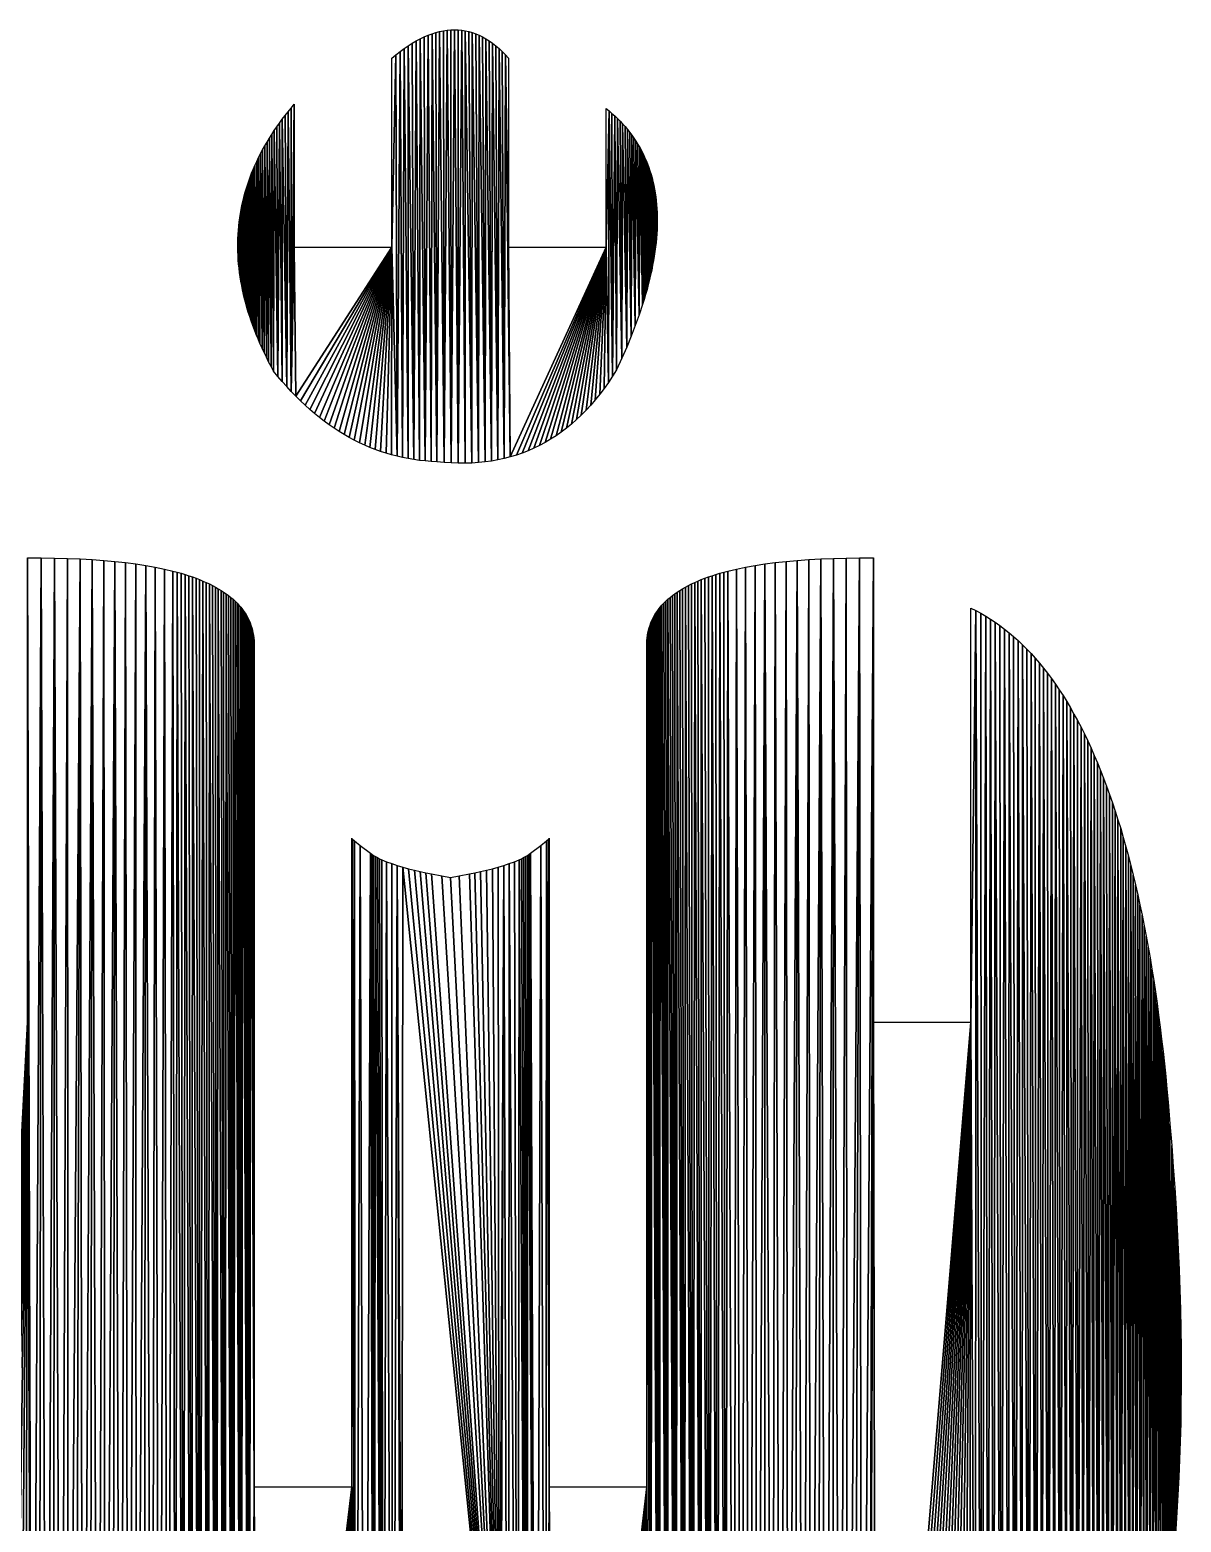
# Model space of a CAD drawing. Extents: x 10 to 917, y 10 to 841.
# Drawn here: x 656 to 730.9, y 172 to 269 of the extents above; entities that cross this region are included whole.
import ezdxf

# ---------------------------------------------------------------- set-up
doc = ezdxf.new("R2010")
doc.units = 0
doc.header["$MEASUREMENT"] = 0
doc.layers.get('0').update_dxf_attribs({"linetype": 'CONTINUOUS'})

msp = doc.modelspace()

# ---------------------------------------------------------------- linework, layer by layer
for p, q in [((681.949, 268.673), (682.201, 268.767)), ((682.201, 268.767), (682.45, 268.846)), ((682.45, 268.846), (682.697, 268.911)), ((682.697, 268.911), (682.942, 268.962)), ((682.942, 268.962), (683.185, 268.998)), ((683.185, 268.998), (683.426, 269.02)), ((683.426, 269.02), (683.664, 269.027)), ((683.664, 269.027), (683.9, 269.02)), ((683.9, 269.02), (684.134, 268.998)), ((684.134, 268.998), (684.366, 268.962)), ((684.366, 268.962), (684.596, 268.911)), ((684.596, 268.911), (684.823, 268.846)), ((684.823, 268.846), (685.048, 268.767)), ((685.048, 268.767), (685.271, 268.673)), ((680.126, 267.612), (680.393, 267.807)), ((680.393, 267.807), (680.658, 267.987)), ((680.658, 267.987), (680.921, 268.153)), ((680.921, 268.153), (681.181, 268.305)), ((681.181, 268.305), (681.439, 268.442)), ((681.439, 268.442), (681.695, 268.565)), ((681.695, 268.565), (681.949, 268.673)), ((685.271, 268.673), (685.492, 268.565)), ((685.492, 268.565), (685.71, 268.442)), ((685.71, 268.442), (685.927, 268.305)), ((685.927, 268.305), (686.141, 268.153)), ((686.141, 268.153), (686.353, 267.987)), ((686.353, 267.987), (686.562, 267.807)), ((686.562, 267.807), (686.77, 267.612)), ((679.585, 267.179), (679.857, 267.403)), ((679.585, 254.899), (679.585, 267.179)), ((679.857, 267.403), (680.126, 267.612)), ((686.77, 267.612), (686.975, 267.403)), ((686.975, 267.403), (687.178, 267.179)), ((687.178, 267.179), (687.178, 254.899)), ((672.843, 263.704), (673.041, 263.946)), ((673.041, 263.946), (673.244, 264.187)), ((673.244, 264.187), (673.244, 254.899)), ((693.519, 263.923), (693.713, 263.763)), ((693.519, 254.899), (693.519, 263.923)), ((672.112, 262.726), (672.286, 262.972)), ((672.286, 262.972), (672.466, 263.217)), ((672.466, 263.217), (672.652, 263.461)), ((672.652, 263.461), (672.843, 263.704)), ((693.713, 263.763), (693.901, 263.6)), ((693.901, 263.6), (694.084, 263.433)), ((694.084, 263.433), (694.26, 263.264)), ((694.26, 263.264), (694.431, 263.09)), ((694.431, 263.09), (694.595, 262.914)), ((694.595, 262.914), (694.754, 262.734)), ((671.473, 261.734), (671.624, 261.983)), ((671.624, 261.983), (671.781, 262.232)), ((671.781, 262.232), (671.943, 262.48)), ((671.943, 262.48), (672.112, 262.726)), ((694.754, 262.734), (694.908, 262.551)), ((694.908, 262.551), (695.055, 262.364)), ((695.055, 262.364), (695.197, 262.174)), ((695.197, 262.174), (695.332, 261.981)), ((695.332, 261.981), (695.462, 261.784)), ((670.926, 260.726), (671.054, 260.979)), ((671.054, 260.979), (671.188, 261.232)), ((671.188, 261.232), (671.327, 261.483)), ((671.327, 261.483), (671.473, 261.734)), ((695.462, 261.784), (695.586, 261.584)), ((695.586, 261.584), (695.705, 261.381)), ((695.705, 261.381), (695.817, 261.174)), ((695.817, 261.174), (695.924, 260.964)), ((695.924, 260.964), (696.025, 260.751)), ((670.472, 259.703), (670.576, 259.96)), ((670.576, 259.96), (670.687, 260.216)), ((670.687, 260.216), (670.804, 260.471)), ((670.804, 260.471), (670.926, 260.726)), ((696.025, 260.751), (696.12, 260.534)), ((696.12, 260.534), (696.209, 260.314)), ((696.209, 260.314), (696.292, 260.09)), ((696.292, 260.09), (696.37, 259.863)), ((670.192, 258.926), (670.279, 259.186)), ((670.279, 259.186), (670.372, 259.445)), ((670.372, 259.445), (670.472, 259.703)), ((696.37, 259.863), (696.442, 259.633)), ((696.442, 259.633), (696.508, 259.4)), ((696.508, 259.4), (696.568, 259.163)), ((696.568, 259.163), (696.622, 258.923)), ((669.899, 257.876), (669.964, 258.14)), ((669.964, 258.14), (670.034, 258.403)), ((670.034, 258.403), (670.11, 258.665)), ((670.11, 258.665), (670.192, 258.926)), ((696.622, 258.923), (696.671, 258.679)), ((696.671, 258.679), (696.714, 258.432)), ((696.714, 258.432), (696.75, 258.182)), ((696.75, 258.182), (696.782, 257.928)), ((669.699, 256.812), (669.74, 257.079)), ((669.74, 257.079), (669.788, 257.346)), ((669.788, 257.346), (669.84, 257.611)), ((669.84, 257.611), (669.899, 257.876)), ((696.782, 257.928), (696.807, 257.671)), ((696.807, 257.671), (696.826, 257.411)), ((696.826, 257.411), (696.84, 257.147)), ((696.84, 257.147), (696.848, 256.88)), ((669.61, 256.003), (669.634, 256.274)), ((669.634, 256.274), (669.664, 256.543)), ((669.664, 256.543), (669.699, 256.812)), ((696.846, 256.336), (696.836, 256.059)), ((696.85, 256.61), (696.846, 256.336)), ((696.848, 256.88), (696.85, 256.61)), ((669.572, 254.912), (669.573, 255.186)), ((669.573, 255.186), (669.579, 255.46)), ((669.579, 255.46), (669.592, 255.732)), ((669.592, 255.732), (669.61, 256.003)), ((696.772, 255.207), (696.74, 254.917)), ((696.799, 255.495), (696.772, 255.207)), ((696.821, 255.778), (696.799, 255.495)), ((696.836, 256.059), (696.821, 255.778)), ((669.577, 254.637), (669.572, 254.912)), ((669.587, 254.361), (669.577, 254.637)), ((669.604, 254.084), (669.587, 254.361)), ((673.244, 254.899), (679.585, 254.899)), ((687.178, 254.899), (693.519, 254.899)), ((696.656, 254.326), (696.606, 254.025)), ((696.701, 254.623), (696.656, 254.326)), ((696.74, 254.917), (696.701, 254.623)), ((669.626, 253.806), (669.604, 254.084)), ((669.654, 253.527), (669.626, 253.806)), ((669.688, 253.247), (669.654, 253.527)), ((669.727, 252.966), (669.688, 253.247)), ((696.488, 253.414), (696.42, 253.104)), ((696.55, 253.721), (696.488, 253.414)), ((696.606, 254.025), (696.55, 253.721)), ((669.773, 252.685), (669.727, 252.966)), ((669.824, 252.402), (669.773, 252.685)), ((669.881, 252.118), (669.824, 252.402)), ((696.267, 252.472), (696.182, 252.152)), ((696.346, 252.79), (696.267, 252.472)), ((696.42, 253.104), (696.346, 252.79)), ((669.943, 251.834), (669.881, 252.118)), ((670.012, 251.548), (669.943, 251.834)), ((670.086, 251.262), (670.012, 251.548)), ((670.166, 250.974), (670.086, 251.262)), ((695.994, 251.5), (695.891, 251.169)), ((696.091, 251.828), (695.994, 251.5)), ((696.182, 252.152), (696.091, 251.828)), ((670.252, 250.686), (670.166, 250.974)), ((670.344, 250.397), (670.252, 250.686)), ((670.441, 250.107), (670.344, 250.397)), ((695.668, 250.498), (695.422, 249.813)), ((695.891, 251.169), (695.668, 250.498)), ((670.544, 249.815), (670.441, 250.107)), ((670.653, 249.523), (670.544, 249.815)), ((670.768, 249.23), (670.653, 249.523)), ((695.422, 249.813), (695.153, 249.115)), ((670.888, 248.936), (670.768, 249.23)), ((671.015, 248.641), (670.888, 248.936)), ((671.147, 248.345), (671.015, 248.641)), ((671.285, 248.048), (671.147, 248.345)), ((694.86, 248.403), (694.544, 247.678)), ((695.153, 249.115), (694.86, 248.403)), ((671.428, 247.751), (671.285, 248.048)), ((671.578, 247.452), (671.428, 247.751)), ((671.733, 247.152), (671.578, 247.452)), ((694.544, 247.678), (694.205, 246.939)), ((671.894, 246.852), (671.733, 247.152)), ((672.178, 246.502), (671.894, 246.852)), ((672.465, 246.163), (672.178, 246.502)), ((693.941, 246.518), (693.67, 246.112)), ((694.205, 246.939), (693.941, 246.518)), ((672.756, 245.835), (672.465, 246.163)), ((673.049, 245.518), (672.756, 245.835)), ((673.346, 245.211), (673.049, 245.518)), ((693.393, 245.721), (693.11, 245.345)), ((693.67, 246.112), (693.393, 245.721)), ((673.646, 244.915), (673.346, 245.211)), ((673.948, 244.629), (673.646, 244.915)), ((674.254, 244.355), (673.948, 244.629)), ((692.523, 244.638), (692.22, 244.307)), ((692.82, 244.984), (692.523, 244.638)), ((693.11, 245.345), (692.82, 244.984)), ((674.563, 244.09), (674.254, 244.355)), ((674.875, 243.837), (674.563, 244.09)), ((675.19, 243.594), (674.875, 243.837)), ((675.509, 243.362), (675.19, 243.594)), ((691.594, 243.691), (691.271, 243.406)), ((691.91, 243.992), (691.594, 243.691)), ((692.22, 244.307), (691.91, 243.992)), ((675.83, 243.14), (675.509, 243.362)), ((676.154, 242.929), (675.83, 243.14)), ((676.482, 242.729), (676.154, 242.929)), ((676.813, 242.54), (676.482, 242.729)), ((677.146, 242.361), (676.813, 242.54)), ((690.264, 242.641), (689.915, 242.416)), ((690.606, 242.881), (690.264, 242.641)), ((690.942, 243.136), (690.606, 242.881)), ((691.271, 243.406), (690.942, 243.136)), ((677.483, 242.192), (677.146, 242.361)), ((677.823, 242.035), (677.483, 242.192)), ((678.166, 241.888), (677.823, 242.035)), ((678.512, 241.752), (678.166, 241.888)), ((678.861, 241.626), (678.512, 241.752)), ((679.213, 241.511), (678.861, 241.626)), ((688.455, 241.668), (688.073, 241.519)), ((688.83, 241.832), (688.455, 241.668)), ((689.198, 242.012), (688.83, 241.832)), ((689.56, 242.206), (689.198, 242.012)), ((689.915, 242.416), (689.56, 242.206)), ((679.569, 241.407), (679.213, 241.511)), ((679.927, 241.313), (679.569, 241.407)), ((680.289, 241.23), (679.927, 241.313)), ((680.653, 241.157), (680.289, 241.23)), ((681.021, 241.096), (680.653, 241.157)), ((681.392, 241.045), (681.021, 241.096)), ((681.765, 241.004), (681.392, 241.045)), ((682.142, 240.974), (681.765, 241.004)), ((682.522, 240.955), (682.142, 240.974)), ((682.989, 240.908), (682.522, 240.955)), ((683.448, 240.876), (682.989, 240.908)), ((683.901, 240.859), (683.448, 240.876)), ((684.348, 240.856), (683.901, 240.859)), ((684.788, 240.87), (684.348, 240.856)), ((685.221, 240.898), (684.788, 240.87)), ((685.648, 240.941), (685.221, 240.898)), ((686.069, 241), (685.648, 240.941)), ((686.483, 241.073), (686.069, 241)), ((686.89, 241.162), (686.483, 241.073)), ((687.291, 241.266), (686.89, 241.162)), ((687.686, 241.385), (687.291, 241.266)), ((688.073, 241.519), (687.686, 241.385)), ((655.899, 234.7), (656.795, 234.703)), ((656.795, 234.703), (657.662, 234.694)), ((657.662, 234.694), (658.502, 234.674)), ((658.502, 234.674), (659.314, 234.642)), ((659.314, 234.642), (660.097, 234.599)), ((660.097, 234.599), (660.852, 234.545)), ((660.852, 234.545), (661.58, 234.48)), ((661.58, 234.48), (662.279, 234.403)), ((662.279, 234.403), (662.95, 234.315)), ((662.95, 234.315), (663.593, 234.215)), ((663.593, 234.215), (664.208, 234.104)), ((664.208, 234.104), (664.795, 233.982)), ((664.795, 233.982), (665.354, 233.849)), ((665.354, 233.849), (665.623, 233.778)), ((665.623, 233.778), (665.885, 233.704)), ((700.918, 233.704), (701.18, 233.778)), ((701.18, 233.778), (701.449, 233.849)), ((701.449, 233.849), (702.008, 233.982)), ((702.008, 233.982), (702.595, 234.104)), ((702.595, 234.104), (703.21, 234.215)), ((703.21, 234.215), (703.853, 234.315)), ((703.853, 234.315), (704.524, 234.403)), ((704.524, 234.403), (705.223, 234.48)), ((705.223, 234.48), (705.95, 234.545)), ((705.95, 234.545), (706.706, 234.599)), ((706.706, 234.599), (707.489, 234.642)), ((707.489, 234.642), (708.301, 234.674)), ((708.301, 234.674), (709.14, 234.694)), ((709.14, 234.694), (710.008, 234.703)), ((710.008, 234.703), (710.904, 234.7)), ((710.904, 234.7), (710.904, 204.522)), ((665.885, 233.704), (666.14, 233.627)), ((666.14, 233.627), (666.387, 233.547)), ((666.387, 233.547), (666.628, 233.465)), ((666.628, 233.465), (666.862, 233.38)), ((666.862, 233.38), (667.089, 233.292)), ((667.089, 233.292), (667.308, 233.201)), ((667.308, 233.201), (667.521, 233.107)), ((667.521, 233.107), (667.727, 233.011)), ((667.727, 233.011), (667.926, 232.911)), ((667.926, 232.911), (668.117, 232.809)), ((668.117, 232.809), (668.302, 232.704)), ((698.501, 232.704), (698.686, 232.809)), ((698.686, 232.809), (698.877, 232.911)), ((698.877, 232.911), (699.076, 233.011)), ((699.076, 233.011), (699.282, 233.107)), ((699.282, 233.107), (699.494, 233.201)), ((699.494, 233.201), (699.714, 233.292)), ((699.714, 233.292), (699.941, 233.38)), ((699.941, 233.38), (700.175, 233.465)), ((700.175, 233.465), (700.415, 233.547)), ((700.415, 233.547), (700.663, 233.627)), ((700.663, 233.627), (700.918, 233.704)), ((668.302, 232.704), (668.48, 232.596)), ((668.48, 232.596), (668.65, 232.485)), ((668.65, 232.485), (668.814, 232.372)), ((668.814, 232.372), (668.97, 232.255)), ((668.97, 232.255), (669.12, 232.136)), ((669.12, 232.136), (669.262, 232.014)), ((669.262, 232.014), (669.398, 231.889)), ((669.398, 231.889), (669.526, 231.761)), ((697.276, 231.761), (697.405, 231.889)), ((697.405, 231.889), (697.54, 232.014)), ((697.54, 232.014), (697.683, 232.136)), ((697.683, 232.136), (697.832, 232.255)), ((697.832, 232.255), (697.989, 232.372)), ((697.989, 232.372), (698.153, 232.485)), ((698.153, 232.485), (698.323, 232.596)), ((698.323, 232.596), (698.501, 232.704)), ((669.526, 231.761), (669.648, 231.631)), ((669.648, 231.631), (669.762, 231.497)), ((669.762, 231.497), (669.87, 231.361)), ((669.87, 231.361), (669.97, 231.222)), ((669.97, 231.222), (670.063, 231.08)), ((670.063, 231.08), (670.15, 230.936)), ((670.15, 230.936), (670.229, 230.788)), ((696.574, 230.788), (696.653, 230.936)), ((696.653, 230.936), (696.739, 231.08)), ((696.739, 231.08), (696.833, 231.222)), ((696.833, 231.222), (696.933, 231.361)), ((696.933, 231.361), (697.04, 231.497)), ((697.04, 231.497), (697.155, 231.631)), ((697.155, 231.631), (697.276, 231.761)), ((717.245, 231.444), (717.57, 231.28)), ((717.245, 204.522), (717.245, 231.444)), ((717.57, 231.28), (717.89, 231.106)), ((717.89, 231.106), (718.207, 230.921)), ((718.207, 230.921), (718.52, 230.725)), ((670.229, 230.788), (670.302, 230.638)), ((670.302, 230.638), (670.367, 230.484)), ((670.367, 230.484), (670.425, 230.328)), ((670.425, 230.328), (670.476, 230.169)), ((670.476, 230.169), (670.521, 230.007)), ((670.521, 230.007), (670.558, 229.843)), ((696.245, 229.843), (696.282, 230.007)), ((696.282, 230.007), (696.326, 230.169)), ((696.326, 230.169), (696.378, 230.328)), ((696.378, 230.328), (696.436, 230.484)), ((696.436, 230.484), (696.501, 230.638)), ((696.501, 230.638), (696.574, 230.788)), ((718.52, 230.725), (718.829, 230.519)), ((718.829, 230.519), (719.134, 230.302)), ((719.134, 230.302), (719.435, 230.074)), ((719.435, 230.074), (719.732, 229.835)), ((670.558, 229.843), (670.588, 229.675)), ((670.588, 229.675), (670.611, 229.505)), ((670.611, 229.505), (670.627, 229.332)), ((670.627, 229.332), (670.637, 229.156)), ((670.637, 229.156), (670.637, 174.321)), ((696.166, 229.156), (696.175, 229.332)), ((696.166, 174.321), (696.166, 229.156)), ((696.175, 229.332), (696.191, 229.505)), ((696.191, 229.505), (696.215, 229.675)), ((696.215, 229.675), (696.245, 229.843)), ((719.732, 229.835), (720.025, 229.586)), ((720.025, 229.586), (720.314, 229.325)), ((720.314, 229.325), (720.6, 229.055)), ((720.6, 229.055), (720.881, 228.773)), ((720.881, 228.773), (721.158, 228.48)), ((721.158, 228.48), (721.432, 228.177)), ((721.432, 228.177), (721.701, 227.863)), ((721.701, 227.863), (721.967, 227.539)), ((721.967, 227.539), (722.228, 227.203)), ((722.228, 227.203), (722.486, 226.857)), ((722.486, 226.857), (722.739, 226.5)), ((722.739, 226.5), (722.989, 226.133)), ((722.989, 226.133), (723.235, 225.755)), ((723.235, 225.755), (723.477, 225.365)), ((723.477, 225.365), (723.715, 224.966)), ((723.715, 224.966), (723.949, 224.555)), ((723.949, 224.555), (724.179, 224.134)), ((724.179, 224.134), (724.405, 223.702)), ((724.405, 223.702), (724.627, 223.259)), ((724.627, 223.259), (724.845, 222.805)), ((724.845, 222.805), (725.059, 222.341)), ((725.059, 222.341), (725.269, 221.866)), ((725.269, 221.866), (725.476, 221.38)), ((725.476, 221.38), (725.678, 220.884)), ((725.678, 220.884), (725.876, 220.377)), ((725.876, 220.377), (726.071, 219.859)), ((726.071, 219.859), (726.261, 219.33)), ((726.261, 219.33), (726.448, 218.791)), ((726.448, 218.791), (726.631, 218.24)), ((726.631, 218.24), (726.809, 217.679)), ((726.809, 217.679), (726.984, 217.108)), ((676.992, 216.462), (676.978, 216.485)), ((676.978, 174.321), (676.992, 216.462)), ((676.992, 216.462), (677.028, 216.425)), ((677.028, 216.425), (677.153, 216.317)), ((677.153, 216.317), (677.535, 216.016)), ((689.267, 216.016), (689.65, 216.317)), ((689.65, 216.317), (689.775, 216.425)), ((689.775, 216.425), (689.811, 216.462)), ((689.811, 216.462), (689.825, 216.485)), ((689.825, 216.485), (689.825, 174.321)), ((726.984, 217.108), (727.155, 216.525)), ((727.155, 216.525), (727.322, 215.932)), ((677.535, 216.016), (678.194, 215.516)), ((678.194, 215.516), (678.293, 215.441)), ((678.293, 215.441), (678.402, 215.367)), ((678.402, 215.367), (678.522, 215.294)), ((688.281, 215.294), (688.4, 215.367)), ((688.4, 215.367), (688.51, 215.441)), ((688.51, 215.441), (688.609, 215.516)), ((688.609, 215.516), (689.267, 216.016)), ((727.322, 215.932), (727.485, 215.328)), ((678.522, 215.294), (678.651, 215.224)), ((678.651, 215.224), (678.788, 215.154)), ((678.788, 215.154), (678.933, 215.087)), ((678.933, 215.087), (679.244, 214.956)), ((679.244, 214.956), (679.579, 214.833)), ((679.579, 214.833), (679.933, 214.716)), ((679.933, 214.716), (680.301, 214.605)), ((680.301, 214.605), (680.678, 214.502)), ((680.678, 214.502), (681.058, 214.406)), ((681.058, 214.406), (681.438, 214.316)), ((685.365, 214.316), (685.744, 214.406)), ((685.744, 214.406), (686.125, 214.502)), ((686.125, 214.502), (686.502, 214.605)), ((686.502, 214.605), (686.87, 214.716)), ((686.87, 214.716), (687.224, 214.833)), ((687.224, 214.833), (687.559, 214.956)), ((687.559, 214.956), (687.87, 215.087)), ((687.87, 215.087), (688.015, 215.154)), ((688.015, 215.154), (688.152, 215.224)), ((688.152, 215.224), (688.281, 215.294)), ((727.485, 215.328), (727.643, 214.714)), ((727.643, 214.714), (727.798, 214.088)), ((681.438, 214.316), (681.81, 214.234)), ((681.81, 214.234), (682.172, 214.159)), ((682.172, 214.159), (682.84, 214.031)), ((682.84, 214.031), (683.401, 213.932)), ((683.401, 213.932), (683.963, 214.031)), ((683.963, 214.031), (684.631, 214.159)), ((684.631, 214.159), (684.992, 214.234)), ((684.992, 214.234), (685.365, 214.316)), ((727.798, 214.088), (727.95, 213.452)), ((727.95, 213.452), (728.097, 212.805)), ((728.097, 212.805), (728.24, 212.148)), ((728.24, 212.148), (728.379, 211.479)), ((728.379, 211.479), (728.514, 210.8)), ((728.514, 210.8), (728.646, 210.11)), ((728.646, 210.11), (728.773, 209.41)), ((728.773, 209.41), (728.896, 208.699)), ((728.896, 208.699), (729.016, 207.976)), ((729.016, 207.976), (729.132, 207.244)), ((729.132, 207.244), (729.243, 206.5)), ((729.243, 206.5), (729.351, 205.746)), ((729.351, 205.746), (729.454, 204.981)), ((729.454, 204.981), (729.554, 204.205)), ((710.904, 204.522), (717.245, 204.522)), ((729.554, 204.205), (729.65, 203.419)), ((729.65, 203.419), (729.742, 202.621)), ((729.742, 202.621), (729.83, 201.813)), ((729.83, 201.813), (729.914, 200.995)), ((729.914, 200.995), (729.994, 200.165)), ((729.994, 200.165), (730.07, 199.325)), ((730.07, 199.325), (730.192, 197.914)), ((730.192, 197.914), (730.305, 196.517)), ((730.305, 196.517), (730.408, 195.134)), ((730.408, 195.134), (730.502, 193.765)), ((730.502, 193.765), (730.586, 192.411)), ((730.586, 192.411), (730.661, 191.071)), ((730.661, 191.071), (730.726, 189.745)), ((730.726, 189.745), (730.782, 188.434)), ((730.782, 188.434), (730.828, 187.137)), ((730.828, 187.137), (730.865, 185.854)), ((730.865, 185.854), (730.892, 184.585)), ((730.892, 184.585), (730.91, 183.33)), ((730.91, 183.33), (730.918, 182.09)), ((730.918, 182.09), (730.917, 180.864)), ((730.917, 180.864), (730.906, 179.652)), ((730.906, 179.652), (730.886, 178.455)), ((730.886, 178.455), (730.856, 177.271)), ((730.856, 177.271), (730.817, 176.102)), ((730.817, 176.102), (730.768, 174.947)), ((730.768, 174.947), (730.71, 173.807)), ((670.637, 174.321), (676.978, 174.321)), ((689.825, 174.321), (696.166, 174.321)), ((730.71, 173.807), (730.642, 172.68)), ((730.642, 172.68), (730.565, 171.568))]:
    msp.add_line(p, q)

# ---------------------------------------------------------------- meshes
mesh = msp.add_polyface()
corners = [(679.857, 267.403), (679.585, 254.899), (679.585, 267.179), (693.713, 263.763), (693.519, 254.899), (693.519, 263.923), (693.67, 246.112), (693.941, 246.518), (693.901, 263.6), (694.084, 263.433), (694.205, 246.939), (694.26, 263.264), (694.544, 247.678), (694.431, 263.09), (694.595, 262.914), (694.86, 248.403), (694.754, 262.734), (694.908, 262.551), (695.153, 249.115), (695.055, 262.364), (695.197, 262.174), (695.422, 249.813), (695.332, 261.981), (695.462, 261.784), (695.668, 250.498), (695.586, 261.584), (695.705, 261.381), (695.891, 251.169), (695.817, 261.174), (695.924, 260.964), (695.994, 251.5), (696.025, 260.751), (696.091, 251.828), (696.12, 260.534), (696.182, 252.152), (696.209, 260.314), (696.267, 252.472), (696.292, 260.09), (696.346, 252.79), (696.37, 259.863), (696.42, 253.104), (696.442, 259.633), (696.488, 253.414), (696.508, 259.4), (696.55, 253.721), (696.568, 259.163), (696.606, 254.025), (696.622, 258.923), (696.656, 254.326), (696.671, 258.679), (696.701, 254.623), (696.714, 258.432), (696.74, 254.917), (696.75, 258.182), (696.772, 255.207), (696.782, 257.928), (696.799, 255.495), (696.807, 257.671), (696.821, 255.778), (696.826, 257.411), (696.836, 256.059), (696.84, 257.147), (696.846, 256.336), (696.848, 256.88), (696.85, 256.61), (669.573, 255.186), (669.577, 254.637), (669.572, 254.912), (669.579, 255.46), (669.587, 254.361), (669.592, 255.732), (669.604, 254.084), (669.61, 256.003), (669.626, 253.806), (669.634, 256.274), (669.654, 253.527), (669.664, 256.543), (669.688, 253.247), (669.699, 256.812), (669.727, 252.966), (669.74, 257.079), (669.773, 252.685), (669.788, 257.346), (669.824, 252.402), (669.84, 257.611), (669.881, 252.118), (669.899, 257.876), (669.943, 251.834), (669.964, 258.14), (670.012, 251.548), (670.034, 258.403), (670.086, 251.262), (670.11, 258.665), (670.166, 250.974), (670.192, 258.926), (670.252, 250.686), (670.279, 259.186), (670.344, 250.397), (670.372, 259.445), (670.441, 250.107), (670.472, 259.703), (670.544, 249.815), (670.576, 259.96), (670.653, 249.523), (670.687, 260.216), (670.768, 249.23), (670.804, 260.471), (670.888, 248.936), (670.926, 260.726), (671.015, 248.641), (671.054, 260.979), (671.147, 248.345), (671.188, 261.232), (671.285, 248.048), (671.327, 261.483), (671.428, 247.751), (671.473, 261.734), (671.578, 247.452), (671.624, 261.983), (671.733, 247.152), (671.781, 262.232), (671.894, 246.852), (671.943, 262.48), (672.178, 246.502), (672.112, 262.726), (672.286, 262.972), (672.465, 246.163), (672.466, 263.217), (672.756, 245.835), (672.652, 263.461), (672.843, 263.704), (673.049, 245.518), (673.041, 263.946), (673.244, 264.187), (673.244, 254.899), (673.346, 245.211), (673.646, 244.915), (673.948, 244.629), (674.254, 244.355), (674.563, 244.09), (674.875, 243.837), (675.19, 243.594), (675.509, 243.362), (675.83, 243.14), (676.154, 242.929), (676.482, 242.729), (676.813, 242.54), (677.146, 242.361), (677.483, 242.192), (677.823, 242.035), (678.166, 241.888), (678.512, 241.752), (678.861, 241.626), (679.213, 241.511), (679.569, 241.407), (679.927, 241.313), (680.126, 267.612), (680.289, 241.23), (680.393, 267.807), (680.653, 241.157), (680.658, 267.987), (681.021, 241.096), (680.921, 268.153), (681.181, 268.305), (681.392, 241.045), (681.439, 268.442), (681.765, 241.004), (681.695, 268.565), (681.949, 268.673), (682.142, 240.974), (682.201, 268.767), (682.522, 240.955), (682.45, 268.846), (682.697, 268.911), (682.989, 240.908), (682.942, 268.962), (683.185, 268.998), (683.448, 240.876), (683.426, 269.02), (683.664, 269.027), (683.901, 240.859), (683.9, 269.02), (684.134, 268.998), (684.348, 240.856), (684.366, 268.962), (684.788, 240.87), (684.596, 268.911), (684.823, 268.846), (685.221, 240.898), (685.048, 268.767), (685.271, 268.673), (685.648, 240.941), (685.492, 268.565), (685.71, 268.442), (686.069, 241), (685.927, 268.305), (686.141, 268.153), (686.483, 241.073), (686.353, 267.987), (686.562, 267.807), (686.89, 241.162), (686.77, 267.612), (686.975, 267.403), (687.291, 241.266), (687.178, 254.899), (687.178, 267.179), (687.686, 241.385), (688.073, 241.519), (688.455, 241.668), (688.83, 241.832), (689.198, 242.012), (689.56, 242.206), (689.915, 242.416), (690.264, 242.641), (690.606, 242.881), (690.942, 243.136), (691.271, 243.406), (691.594, 243.691), (691.91, 243.992), (692.22, 244.307), (692.523, 244.638), (692.82, 244.984), (693.11, 245.345), (693.393, 245.721)]
mesh.append_faces([[corners[k] for k in face] for face in [(0, 1, 2), (3, 4, 5), (62, 63, 64), (65, 66, 67), (204, 202, 205)]], dxfattribs={"vtx0": -1})
mesh.append_faces([[corners[k] for k in face] for face in [(6, 3, 7), (7, 9, 10), (10, 11, 12), (12, 14, 15), (15, 17, 18), (18, 20, 21), (21, 23, 24), (24, 26, 27), (27, 29, 30), (30, 31, 32), (32, 33, 34), (34, 35, 36), (36, 37, 38), (38, 39, 40), (40, 41, 42), (42, 43, 44), (44, 45, 46), (46, 47, 48), (48, 49, 50), (50, 51, 52), (52, 53, 54), (54, 55, 56), (56, 57, 58), (58, 59, 60), (60, 61, 62), (66, 68, 69), (69, 70, 71), (71, 72, 73), (73, 74, 75), (75, 76, 77), (77, 78, 79), (79, 80, 81), (81, 82, 83), (83, 84, 85), (85, 86, 87), (87, 88, 89), (89, 90, 91), (91, 92, 93), (93, 94, 95), (95, 96, 97), (97, 98, 99), (99, 100, 101), (101, 102, 103), (103, 104, 105), (105, 106, 107), (107, 108, 109), (109, 110, 111), (111, 112, 113), (113, 114, 115), (115, 116, 117), (117, 118, 119), (119, 120, 121), (121, 122, 123), (123, 125, 126), (126, 127, 128), (128, 130, 131), (131, 134, 135), (135, 1, 136), (136, 1, 137), (137, 1, 138), (138, 1, 139), (139, 1, 140), (140, 1, 141), (141, 1, 142), (142, 1, 143), (143, 1, 144), (144, 1, 145), (145, 1, 146), (146, 1, 147), (147, 1, 148), (148, 1, 149), (149, 1, 150), (150, 1, 151), (151, 1, 152), (152, 1, 153), (153, 1, 154), (154, 1, 155), (155, 156, 157), (157, 158, 159), (159, 160, 161), (161, 163, 164), (164, 165, 166), (166, 168, 169), (169, 170, 171), (171, 173, 174), (174, 176, 177), (177, 179, 180), (180, 182, 183), (183, 184, 185), (185, 187, 188), (188, 190, 191), (191, 193, 194), (194, 196, 197), (197, 199, 200), (200, 202, 203), (203, 4, 206), (206, 4, 207), (207, 4, 208), (208, 4, 209), (209, 4, 210), (210, 4, 211), (211, 4, 212), (212, 4, 213), (213, 4, 214), (214, 4, 215), (215, 4, 216), (216, 4, 217), (217, 4, 218), (218, 4, 219), (219, 4, 220), (220, 4, 221), (221, 4, 222), (222, 4, 223), (223, 4, 6)]], dxfattribs={"vtx0": -1, "vtx1": -1})
mesh.append_faces([[corners[k] for k in face] for face in [(4, 3, 6), (155, 1, 0), (203, 202, 204)]], dxfattribs={"vtx0": -1, "vtx1": -1, "vtx2": -1})
mesh.append_faces([[corners[k] for k in face] for face in [(7, 3, 8), (7, 8, 9), (10, 9, 11), (12, 11, 13), (12, 13, 14), (15, 14, 16), (15, 16, 17), (18, 17, 19), (18, 19, 20), (21, 20, 22), (21, 22, 23), (24, 23, 25), (24, 25, 26), (27, 26, 28), (27, 28, 29), (30, 29, 31), (32, 31, 33), (34, 33, 35), (36, 35, 37), (38, 37, 39), (40, 39, 41), (42, 41, 43), (44, 43, 45), (46, 45, 47), (48, 47, 49), (50, 49, 51), (52, 51, 53), (54, 53, 55), (56, 55, 57), (58, 57, 59), (60, 59, 61), (62, 61, 63), (66, 65, 68), (69, 68, 70), (71, 70, 72), (73, 72, 74), (75, 74, 76), (77, 76, 78), (79, 78, 80), (81, 80, 82), (83, 82, 84), (85, 84, 86), (87, 86, 88), (89, 88, 90), (91, 90, 92), (93, 92, 94), (95, 94, 96), (97, 96, 98), (99, 98, 100), (101, 100, 102), (103, 102, 104), (105, 104, 106), (107, 106, 108), (109, 108, 110), (111, 110, 112), (113, 112, 114), (115, 114, 116), (117, 116, 118), (119, 118, 120), (121, 120, 122), (123, 122, 124), (123, 124, 125), (126, 125, 127), (128, 127, 129), (128, 129, 130), (131, 130, 132), (131, 132, 133), (131, 133, 134), (135, 134, 1), (155, 0, 156), (157, 156, 158), (159, 158, 160), (161, 160, 162), (161, 162, 163), (164, 163, 165), (166, 165, 167), (166, 167, 168), (169, 168, 170), (171, 170, 172), (171, 172, 173), (174, 173, 175), (174, 175, 176), (177, 176, 178), (177, 178, 179), (180, 179, 181), (180, 181, 182), (183, 182, 184), (185, 184, 186), (185, 186, 187), (188, 187, 189), (188, 189, 190), (191, 190, 192), (191, 192, 193), (194, 193, 195), (194, 195, 196), (197, 196, 198), (197, 198, 199), (200, 199, 201), (200, 201, 202), (203, 204, 4)]], dxfattribs={"vtx0": -1, "vtx2": -1})
mesh = msp.add_polyface()
corners = [(648.861, 136.771), (648.596, 230.921), (648.912, 231.106), (649.266, 136.308), (649.233, 231.28), (649.558, 231.444), (649.558, 204.522), (656.196, 129.975), (655.899, 204.522), (655.899, 234.7), (656.795, 234.703), (657.122, 129.325), (657.662, 234.694), (658.061, 128.707), (658.502, 234.674), (658.535, 128.41), (659.314, 234.642), (659.494, 127.839), (660.097, 234.599), (660.466, 127.3), (660.852, 234.545), (660.957, 127.042), (661.58, 234.48), (661.95, 126.55), (662.279, 234.403), (662.451, 126.315), (662.95, 234.315), (662.955, 126.089), (663.593, 234.215), (663.973, 125.66), (664.208, 234.104), (664.488, 125.457), (664.795, 233.982), (665.005, 125.263), (665.354, 233.849), (665.526, 125.076), (665.623, 233.778), (666.05, 124.897), (665.885, 233.704), (666.14, 233.627), (666.578, 124.725), (666.387, 233.547), (666.628, 233.465), (667.108, 124.562), (666.862, 233.38), (667.089, 233.292), (667.308, 233.201), (667.643, 124.407), (667.521, 233.107), (667.727, 233.011), (668.18, 124.259), (667.926, 232.911), (668.117, 232.809), (668.302, 232.704), (668.721, 124.12), (668.48, 232.596), (668.65, 232.485), (668.814, 232.372)]
mesh.append_faces([[corners[k] for k in face] for face in [(0, 1, 2), (3, 2, 4), (3, 4, 5), (3, 5, 6), (7, 8, 9), (7, 9, 10), (11, 10, 12), (13, 12, 14), (15, 14, 16), (17, 16, 18), (19, 18, 20), (21, 20, 22), (23, 22, 24), (25, 24, 26), (27, 26, 28), (29, 28, 30), (31, 30, 32), (33, 32, 34), (35, 34, 36), (37, 36, 38), (37, 38, 39), (40, 39, 41), (40, 41, 42), (43, 42, 44), (43, 44, 45), (43, 45, 46), (47, 46, 48), (47, 48, 49), (50, 49, 51), (50, 51, 52), (50, 52, 53), (54, 53, 55), (54, 55, 56), (54, 56, 57)]], dxfattribs={"vtx0": -1, "vtx2": -1})
mesh = msp.add_polyface()
corners = [(656.196, 129.975), (656.795, 234.703), (656.657, 129.646), (657.122, 129.325), (657.662, 234.694), (657.59, 129.012), (658.061, 128.707), (658.502, 234.674), (658.535, 128.41), (659.314, 234.642), (659.013, 128.12), (659.494, 127.839), (660.097, 234.599), (659.979, 127.565), (660.466, 127.3), (660.852, 234.545), (660.957, 127.042), (661.58, 234.48), (661.452, 126.792), (661.95, 126.55), (662.279, 234.403), (662.451, 126.315), (662.95, 234.315), (662.955, 126.089), (663.593, 234.215), (663.462, 125.871), (663.973, 125.66), (664.208, 234.104), (664.488, 125.457), (664.795, 233.982), (665.005, 125.263), (665.354, 233.849), (665.526, 125.076), (665.623, 233.778), (666.05, 124.897), (666.14, 233.627), (666.578, 124.725), (670.363, 123.748), (670.367, 230.484), (670.637, 174.321), (677.229, 122.971), (676.978, 174.321), (676.992, 216.462), (678.42, 122.952), (678.194, 215.516), (678.293, 215.441), (678.402, 215.367), (678.522, 215.294), (679.02, 122.954), (678.651, 215.224), (678.788, 215.154), (678.933, 215.087), (679.244, 214.956), (679.624, 122.964), (679.579, 214.833), (679.933, 214.716), (680.231, 122.982), (680.231, 153.038), (680.301, 214.605), (686.572, 153.038)]
mesh.append_faces([[corners[k] for k in face] for face in [(0, 1, 2), (2, 1, 3), (3, 4, 5), (5, 4, 6), (6, 7, 8), (8, 9, 10), (10, 9, 11), (11, 12, 13), (13, 12, 14), (14, 15, 16), (16, 17, 18), (18, 17, 19), (19, 20, 21), (21, 22, 23), (23, 24, 25), (25, 24, 26), (26, 27, 28), (28, 29, 30), (30, 31, 32), (32, 33, 34), (34, 35, 36), (56, 55, 57), (57, 58, 59)]], dxfattribs={"vtx0": -1, "vtx1": -1})
mesh.append_faces([[corners[k] for k in face] for face in [(37, 38, 39)]], dxfattribs={"vtx0": -1, "vtx1": -1, "vtx2": -1})
mesh.append_faces([[corners[k] for k in face] for face in [(40, 41, 42), (43, 44, 45), (43, 45, 46), (43, 46, 47), (48, 47, 49), (48, 49, 50), (48, 50, 51), (48, 51, 52), (53, 52, 54), (53, 54, 55)]], dxfattribs={"vtx0": -1, "vtx2": -1})
mesh = msp.add_polyface()
corners = [(717.245, 204.522), (717.57, 231.28), (717.536, 136.308), (686.572, 153.038), (683.401, 213.932), (683.963, 214.031), (684.631, 214.159), (684.992, 214.234), (685.365, 214.316), (685.744, 214.406), (686.125, 214.502), (686.502, 214.605), (686.87, 214.716), (689.574, 122.971), (689.267, 216.016), (689.65, 216.317), (696.44, 123.748), (696.175, 229.332), (696.191, 229.505), (696.215, 229.675), (696.245, 229.843), (696.282, 230.007), (696.326, 230.169), (696.378, 230.328), (696.436, 230.484), (696.501, 230.638), (696.991, 123.864), (696.574, 230.788), (696.653, 230.936), (696.739, 231.08), (696.833, 231.222), (696.933, 231.361), (697.04, 231.497), (697.538, 123.988), (697.155, 231.631), (697.276, 231.761), (697.405, 231.889), (697.54, 232.014), (698.082, 124.12), (697.683, 232.136), (697.832, 232.255), (697.989, 232.372), (698.153, 232.485), (698.623, 124.259), (698.323, 232.596), (710.607, 129.975), (710.904, 234.7), (710.904, 204.522)]
mesh.append_faces([[corners[k] for k in face] for face in [(0, 1, 2)]], dxfattribs={"vtx0": -1, "vtx1": -1, "vtx2": -1})
mesh.append_faces([[corners[k] for k in face] for face in [(3, 4, 5), (3, 5, 6), (3, 6, 7), (3, 7, 8), (3, 8, 9), (3, 9, 10), (3, 10, 11), (3, 11, 12), (13, 14, 15), (16, 17, 18), (16, 18, 19), (16, 19, 20), (16, 20, 21), (16, 21, 22), (16, 22, 23), (16, 23, 24), (16, 24, 25), (26, 25, 27), (26, 27, 28), (26, 28, 29), (26, 29, 30), (26, 30, 31), (26, 31, 32), (33, 32, 34), (33, 34, 35), (33, 35, 36), (33, 36, 37), (38, 37, 39), (38, 39, 40), (38, 40, 41), (38, 41, 42), (43, 42, 44), (45, 46, 47)]], dxfattribs={"vtx0": -1, "vtx2": -1})
mesh = msp.add_polyface()
corners = [(686.572, 153.038), (686.87, 214.716), (686.572, 122.982), (687.179, 122.964), (687.224, 214.833), (687.783, 122.954), (687.87, 215.087), (688.383, 122.952), (688.4, 215.367), (688.98, 122.957), (689.267, 216.016), (689.574, 122.971), (689.825, 174.321), (690.164, 122.992), (696.166, 174.321), (690.751, 123.021), (691.335, 123.059), (691.915, 123.104), (692.493, 123.157), (693.067, 123.217), (693.637, 123.286), (694.204, 123.363), (694.768, 123.447), (695.329, 123.54), (695.886, 123.64), (696.44, 123.748), (696.501, 230.638), (696.991, 123.864), (697.04, 231.497), (697.538, 123.988), (697.54, 232.014), (698.082, 124.12), (698.153, 232.485), (698.623, 124.259), (698.686, 232.809), (699.16, 124.407), (699.282, 233.107), (699.694, 124.562), (699.714, 233.292), (700.225, 124.725), (700.415, 233.547), (700.753, 124.897), (700.918, 233.704), (701.277, 125.076), (701.449, 233.849), (701.798, 125.263), (702.008, 233.982), (702.315, 125.457), (702.595, 234.104), (702.829, 125.66), (703.21, 234.215), (703.34, 125.871), (703.853, 234.315), (703.848, 126.089)]
mesh.append_faces([[corners[k] for k in face] for face in [(0, 1, 2), (2, 1, 3), (3, 4, 5), (5, 6, 7), (7, 8, 9), (9, 10, 11), (11, 12, 13), (13, 14, 15), (15, 14, 16), (16, 14, 17), (17, 14, 18), (18, 14, 19), (19, 14, 20), (20, 14, 21), (21, 14, 22), (22, 14, 23), (23, 14, 24), (24, 14, 25), (25, 26, 27), (27, 28, 29), (29, 30, 31), (31, 32, 33), (33, 34, 35), (35, 36, 37), (37, 38, 39), (39, 40, 41), (41, 42, 43), (43, 44, 45), (45, 46, 47), (47, 48, 49), (49, 50, 51), (51, 52, 53)]], dxfattribs={"vtx0": -1, "vtx1": -1})
mesh.append_faces([[corners[k] for k in face] for face in [(13, 12, 14)]], dxfattribs={"vtx0": -1, "vtx2": -1})
mesh = msp.add_polyface()
corners = [(696.175, 229.332), (696.166, 174.321), (696.166, 229.156), (717.57, 231.28), (717.245, 204.522), (717.245, 231.444), (717.941, 136.771), (717.89, 231.106), (718.207, 230.921), (689.825, 174.321), (689.65, 216.317), (689.775, 216.425), (689.811, 216.462), (689.825, 216.485), (698.623, 124.259), (698.323, 232.596), (698.501, 232.704), (698.686, 232.809), (699.16, 124.407), (698.877, 232.911), (699.076, 233.011), (699.282, 233.107), (699.694, 124.562), (699.494, 233.201), (699.714, 233.292), (700.225, 124.725), (699.941, 233.38), (700.175, 233.465), (700.415, 233.547), (700.753, 124.897), (700.663, 233.627), (700.918, 233.704), (701.277, 125.076), (701.18, 233.778), (701.449, 233.849), (701.798, 125.263), (702.008, 233.982), (702.315, 125.457), (702.595, 234.104), (702.829, 125.66), (703.21, 234.215), (703.34, 125.871), (703.853, 234.315), (704.352, 126.315), (704.524, 234.403), (704.853, 126.55), (705.223, 234.48), (705.351, 126.792), (705.95, 234.545), (706.336, 127.3), (706.706, 234.599), (706.824, 127.565), (707.489, 234.642), (707.79, 128.12), (708.301, 234.674), (708.742, 128.707), (709.14, 234.694), (709.213, 129.012), (710.008, 234.703), (710.146, 129.646), (710.904, 234.7)]
mesh.append_faces([[corners[k] for k in face] for face in [(0, 1, 2), (3, 4, 5), (9, 12, 13)]], dxfattribs={"vtx0": -1})
mesh.append_faces([[corners[k] for k in face] for face in [(6, 3, 7), (6, 7, 8), (9, 10, 11), (9, 11, 12), (14, 15, 16), (14, 16, 17), (18, 17, 19), (18, 19, 20), (18, 20, 21), (22, 21, 23), (22, 23, 24), (25, 24, 26), (25, 26, 27), (25, 27, 28), (29, 28, 30), (29, 30, 31), (32, 31, 33), (32, 33, 34), (35, 34, 36), (37, 36, 38), (39, 38, 40), (41, 40, 42), (43, 42, 44), (45, 44, 46), (47, 46, 48), (49, 48, 50), (51, 50, 52), (53, 52, 54), (55, 54, 56), (57, 56, 58), (59, 58, 60)]], dxfattribs={"vtx0": -1, "vtx2": -1})
mesh = msp.add_polyface()
corners = [(717.536, 136.308), (717.57, 231.28), (717.941, 136.771), (718.207, 230.921), (718.343, 137.241), (718.52, 230.725), (718.741, 137.72), (718.829, 230.519), (719.218, 138.234), (703.848, 126.089), (703.853, 234.315), (704.352, 126.315), (704.524, 234.403), (704.853, 126.55), (705.223, 234.48), (705.351, 126.792), (705.95, 234.545), (705.845, 127.042), (706.336, 127.3), (706.706, 234.599), (706.824, 127.565), (707.489, 234.642), (707.309, 127.839), (707.79, 128.12), (708.301, 234.674), (708.268, 128.41), (708.742, 128.707), (709.14, 234.694), (709.213, 129.012), (710.008, 234.703), (709.681, 129.325), (710.146, 129.646), (710.904, 234.7), (710.607, 129.975), (710.904, 204.522), (711.065, 130.312), (717.245, 204.522), (711.519, 130.656), (711.971, 131.009), (712.419, 131.369), (712.863, 131.737), (713.305, 132.113), (713.743, 132.497), (714.178, 132.889), (714.609, 133.289), (715.037, 133.697), (715.462, 134.112), (715.884, 134.535), (716.302, 134.967), (716.717, 135.406), (717.128, 135.853)]
mesh.append_faces([[corners[k] for k in face] for face in [(0, 1, 2), (2, 3, 4), (4, 5, 6), (6, 7, 8), (9, 10, 11), (11, 12, 13), (13, 14, 15), (15, 16, 17), (17, 16, 18), (18, 19, 20), (20, 21, 22), (22, 21, 23), (23, 24, 25), (25, 24, 26), (26, 27, 28), (28, 29, 30), (30, 29, 31), (31, 32, 33), (33, 34, 35), (35, 36, 37), (37, 36, 38), (38, 36, 39), (39, 36, 40), (40, 36, 41), (41, 36, 42), (42, 36, 43), (43, 36, 44), (44, 36, 45), (45, 36, 46), (46, 36, 47), (47, 36, 48), (48, 36, 49), (49, 36, 50), (50, 36, 0)]], dxfattribs={"vtx0": -1, "vtx1": -1})
mesh = msp.add_polyface()
corners = [(652.194, 133.289), (655.899, 204.522), (652.625, 132.889), (653.06, 132.497), (653.498, 132.113), (653.939, 131.737), (654.384, 131.369), (654.832, 131.009), (655.283, 130.656), (655.738, 130.312), (656.196, 129.975), (666.578, 124.725), (666.628, 233.465), (667.108, 124.562), (667.308, 233.201), (667.643, 124.407), (667.727, 233.011), (668.18, 124.259), (668.302, 232.704), (668.721, 124.12), (668.814, 232.372), (669.265, 123.988), (669.398, 231.889), (669.812, 123.864), (669.87, 231.361), (670.363, 123.748), (670.637, 174.321), (670.917, 123.64), (676.978, 174.321), (671.474, 123.54), (672.035, 123.447), (672.599, 123.363), (673.166, 123.286), (673.736, 123.217), (674.31, 123.157), (674.887, 123.104), (675.468, 123.059), (676.052, 123.021), (676.639, 122.992), (677.229, 122.971), (677.535, 216.016), (677.823, 122.957), (678.194, 215.516), (678.42, 122.952), (678.522, 215.294), (679.02, 122.954), (679.244, 214.956), (679.624, 122.964), (679.933, 214.716), (680.231, 122.982)]
mesh.append_faces([[corners[k] for k in face] for face in [(0, 1, 2), (2, 1, 3), (3, 1, 4), (4, 1, 5), (5, 1, 6), (6, 1, 7), (7, 1, 8), (8, 1, 9), (9, 1, 10), (11, 12, 13), (13, 14, 15), (15, 16, 17), (17, 18, 19), (19, 20, 21), (21, 22, 23), (23, 24, 25), (25, 26, 27), (27, 28, 29), (29, 28, 30), (30, 28, 31), (31, 28, 32), (32, 28, 33), (33, 28, 34), (34, 28, 35), (35, 28, 36), (36, 28, 37), (37, 28, 38), (38, 28, 39), (39, 40, 41), (41, 42, 43), (43, 44, 45), (45, 46, 47), (47, 48, 49)]], dxfattribs={"vtx0": -1, "vtx1": -1})
mesh.append_faces([[corners[k] for k in face] for face in [(27, 26, 28)]], dxfattribs={"vtx0": -1, "vtx2": -1})
mesh = msp.add_polyface()
corners = [(669.265, 123.988), (668.814, 232.372), (668.97, 232.255), (669.12, 232.136), (669.262, 232.014), (669.398, 231.889), (669.812, 123.864), (669.526, 231.761), (669.648, 231.631), (669.762, 231.497), (669.87, 231.361), (670.363, 123.748), (669.97, 231.222), (670.063, 231.08), (670.15, 230.936), (670.229, 230.788), (670.302, 230.638), (670.367, 230.484), (670.637, 174.321), (670.425, 230.328), (670.476, 230.169), (670.521, 230.007), (670.558, 229.843), (670.588, 229.675), (670.611, 229.505), (670.627, 229.332), (670.637, 229.156), (677.229, 122.971), (676.992, 216.462), (677.028, 216.425), (677.153, 216.317), (677.535, 216.016), (677.823, 122.957), (678.194, 215.516), (680.231, 153.038), (679.933, 214.716), (680.301, 214.605), (686.572, 153.038), (680.678, 214.502), (681.058, 214.406), (681.438, 214.316), (681.81, 214.234), (682.172, 214.159), (682.84, 214.031), (683.401, 213.932)]
mesh.append_faces([[corners[k] for k in face] for face in [(18, 25, 26)]], dxfattribs={"vtx0": -1})
mesh.append_faces([[corners[k] for k in face] for face in [(0, 1, 2), (0, 2, 3), (0, 3, 4), (0, 4, 5), (6, 5, 7), (6, 7, 8), (6, 8, 9), (6, 9, 10), (11, 10, 12), (11, 12, 13), (11, 13, 14), (11, 14, 15), (11, 15, 16), (11, 16, 17), (18, 17, 19), (18, 19, 20), (18, 20, 21), (18, 21, 22), (18, 22, 23), (18, 23, 24), (18, 24, 25), (27, 28, 29), (27, 29, 30), (27, 30, 31), (32, 31, 33), (34, 35, 36), (37, 36, 38), (37, 38, 39), (37, 39, 40), (37, 40, 41), (37, 41, 42), (37, 42, 43), (37, 43, 44)]], dxfattribs={"vtx0": -1, "vtx2": -1})
mesh = msp.add_polyface()
corners = [(718.343, 137.241), (718.207, 230.921), (718.52, 230.725), (718.741, 137.72), (718.829, 230.519), (719.218, 138.234), (719.134, 230.302), (719.435, 230.074), (719.684, 138.762), (719.732, 229.835), (720.142, 139.304), (720.025, 229.586), (720.314, 229.325), (720.589, 139.861), (720.6, 229.055), (721.028, 140.432), (720.881, 228.773), (721.158, 228.48), (721.457, 141.017), (721.432, 228.177), (721.701, 227.863), (721.876, 141.616), (721.967, 227.539), (722.286, 142.23), (722.228, 227.203), (722.486, 226.857), (722.686, 142.858), (722.739, 226.5), (723.077, 143.5), (722.989, 226.133), (723.235, 225.755), (723.458, 144.157), (723.477, 225.365), (723.83, 144.827), (723.715, 224.966), (723.949, 224.555), (724.192, 145.512), (724.179, 224.134), (724.405, 223.702), (724.545, 146.211), (724.627, 223.259), (724.888, 146.924), (724.845, 222.805), (725.059, 222.341), (725.222, 147.652), (725.269, 221.866), (725.546, 148.394), (725.476, 221.38), (725.678, 220.884), (725.861, 149.15), (725.876, 220.377), (726.166, 149.92), (726.071, 219.859), (726.261, 219.33), (726.462, 150.705), (726.448, 218.791), (726.631, 218.24)]
mesh.append_faces([[corners[k] for k in face] for face in [(0, 1, 2), (3, 2, 4), (5, 4, 6), (5, 6, 7), (8, 7, 9), (10, 9, 11), (10, 11, 12), (13, 12, 14), (15, 14, 16), (15, 16, 17), (18, 17, 19), (18, 19, 20), (21, 20, 22), (23, 22, 24), (23, 24, 25), (26, 25, 27), (28, 27, 29), (28, 29, 30), (31, 30, 32), (33, 32, 34), (33, 34, 35), (36, 35, 37), (36, 37, 38), (39, 38, 40), (41, 40, 42), (41, 42, 43), (44, 43, 45), (46, 45, 47), (46, 47, 48), (49, 48, 50), (51, 50, 52), (51, 52, 53), (54, 53, 55), (54, 55, 56)]], dxfattribs={"vtx0": -1, "vtx2": -1})
mesh = msp.add_polyface()
corners = [(719.218, 138.234), (719.435, 230.074), (719.684, 138.762), (719.732, 229.835), (720.142, 139.304), (720.314, 229.325), (720.589, 139.861), (720.6, 229.055), (721.028, 140.432), (721.158, 228.48), (721.457, 141.017), (721.701, 227.863), (721.876, 141.616), (721.967, 227.539), (722.286, 142.23), (722.486, 226.857), (722.686, 142.858), (722.739, 226.5), (723.077, 143.5), (723.235, 225.755), (723.458, 144.157), (723.477, 225.365), (723.83, 144.827), (723.949, 224.555), (724.192, 145.512), (724.405, 223.702), (724.545, 146.211), (724.627, 223.259), (724.888, 146.924), (725.059, 222.341), (725.222, 147.652), (725.269, 221.866), (725.546, 148.394), (725.678, 220.884), (725.861, 149.15), (725.876, 220.377), (726.166, 149.92), (726.261, 219.33), (726.462, 150.705), (726.631, 218.24), (726.748, 151.504), (726.809, 217.679), (727.025, 152.317), (687.179, 122.964), (686.87, 214.716), (687.224, 214.833), (687.783, 122.954), (687.559, 214.956), (687.87, 215.087), (688.383, 122.952), (688.015, 215.154), (688.152, 215.224), (688.281, 215.294), (688.4, 215.367), (688.98, 122.957), (688.51, 215.441), (688.609, 215.516), (689.267, 216.016), (689.574, 122.971), (689.65, 216.317), (689.825, 174.321), (696.44, 123.748), (696.166, 174.321), (696.175, 229.332), (711.065, 130.312), (710.904, 204.522), (717.245, 204.522)]
mesh.append_faces([[corners[k] for k in face] for face in [(0, 1, 2), (2, 3, 4), (4, 5, 6), (6, 7, 8), (8, 9, 10), (10, 11, 12), (12, 13, 14), (14, 15, 16), (16, 17, 18), (18, 19, 20), (20, 21, 22), (22, 23, 24), (24, 25, 26), (26, 27, 28), (28, 29, 30), (30, 31, 32), (32, 33, 34), (34, 35, 36), (36, 37, 38), (38, 39, 40), (40, 41, 42)]], dxfattribs={"vtx0": -1, "vtx1": -1})
mesh.append_faces([[corners[k] for k in face] for face in [(58, 59, 60), (61, 62, 63)]], dxfattribs={"vtx0": -1, "vtx1": -1, "vtx2": -1})
mesh.append_faces([[corners[k] for k in face] for face in [(43, 44, 45), (46, 45, 47), (46, 47, 48), (49, 48, 50), (49, 50, 51), (49, 51, 52), (49, 52, 53), (54, 53, 55), (54, 55, 56), (54, 56, 57), (64, 65, 66)]], dxfattribs={"vtx0": -1, "vtx2": -1})
mesh = msp.add_polyface()
corners = [(726.748, 151.504), (726.631, 218.24), (726.809, 217.679), (727.025, 152.317), (726.984, 217.108), (727.155, 216.525), (727.292, 153.144), (727.322, 215.932), (727.55, 153.985), (727.485, 215.328), (727.643, 214.714), (727.798, 154.841), (727.798, 214.088), (728.037, 155.711), (727.95, 213.452), (728.097, 212.805), (728.266, 156.595), (728.24, 212.148), (728.379, 211.479), (728.486, 157.494), (728.514, 210.8), (728.696, 158.407), (728.646, 210.11), (728.773, 209.41), (728.897, 159.334), (728.896, 208.699), (729.016, 207.976), (729.088, 160.275), (729.132, 207.244), (729.27, 161.23), (729.243, 206.5), (729.351, 205.746), (729.442, 162.2), (729.454, 204.981), (729.605, 163.184), (729.554, 204.205), (729.65, 203.419), (729.758, 164.182), (729.742, 202.621), (729.83, 201.813), (729.902, 165.195), (729.914, 200.995), (730.036, 166.221), (729.994, 200.165), (730.07, 199.325), (730.161, 167.262), (730.192, 197.914), (730.276, 168.317), (730.305, 196.517), (730.382, 169.387), (730.408, 195.134), (730.478, 170.47), (730.502, 193.765), (730.565, 171.568), (730.586, 192.411), (730.642, 172.68), (730.661, 191.071), (730.71, 173.807), (730.726, 189.745)]
mesh.append_faces([[corners[k] for k in face] for face in [(0, 1, 2), (3, 2, 4), (3, 4, 5), (6, 5, 7), (8, 7, 9), (8, 9, 10), (11, 10, 12), (13, 12, 14), (13, 14, 15), (16, 15, 17), (16, 17, 18), (19, 18, 20), (21, 20, 22), (21, 22, 23), (24, 23, 25), (24, 25, 26), (27, 26, 28), (29, 28, 30), (29, 30, 31), (32, 31, 33), (34, 33, 35), (34, 35, 36), (37, 36, 38), (37, 38, 39), (40, 39, 41), (42, 41, 43), (42, 43, 44), (45, 44, 46), (47, 46, 48), (49, 48, 50), (51, 50, 52), (53, 52, 54), (55, 54, 56), (57, 56, 58)]], dxfattribs={"vtx0": -1, "vtx2": -1})
mesh = msp.add_polyface()
corners = [(727.025, 152.317), (727.155, 216.525), (727.292, 153.144), (727.322, 215.932), (727.55, 153.985), (727.643, 214.714), (727.798, 154.841), (727.798, 214.088), (728.037, 155.711), (728.097, 212.805), (728.266, 156.595), (728.379, 211.479), (728.486, 157.494), (728.514, 210.8), (728.696, 158.407), (728.773, 209.41), (728.897, 159.334), (729.016, 207.976), (729.088, 160.275), (729.132, 207.244), (729.27, 161.23), (729.351, 205.746), (729.442, 162.2), (729.454, 204.981), (729.605, 163.184), (729.65, 203.419), (729.758, 164.182), (729.83, 201.813), (729.902, 165.195), (729.914, 200.995), (730.036, 166.221), (730.07, 199.325), (730.161, 167.262), (730.192, 197.914), (730.276, 168.317), (730.305, 196.517), (730.382, 169.387), (730.408, 195.134), (730.478, 170.47), (730.502, 193.765), (730.565, 171.568), (730.586, 192.411), (730.642, 172.68), (730.661, 191.071), (730.71, 173.807), (730.726, 189.745), (730.768, 174.947), (730.782, 188.434), (730.817, 176.102), (730.828, 187.137), (730.856, 177.271), (730.865, 185.854), (730.886, 178.455), (730.892, 184.585), (730.906, 179.652), (730.91, 183.33), (730.917, 180.864), (730.918, 182.09)]
mesh.append_faces([[corners[k] for k in face] for face in [(56, 55, 57)]], dxfattribs={"vtx0": -1})
mesh.append_faces([[corners[k] for k in face] for face in [(0, 1, 2), (2, 3, 4), (4, 5, 6), (6, 7, 8), (8, 9, 10), (10, 11, 12), (12, 13, 14), (14, 15, 16), (16, 17, 18), (18, 19, 20), (20, 21, 22), (22, 23, 24), (24, 25, 26), (26, 27, 28), (28, 29, 30), (30, 31, 32), (32, 33, 34), (34, 35, 36), (36, 37, 38), (38, 39, 40), (40, 41, 42), (42, 43, 44), (44, 45, 46), (46, 47, 48), (48, 49, 50), (50, 51, 52), (52, 53, 54), (54, 55, 56)]], dxfattribs={"vtx0": -1, "vtx1": -1})
mesh.append_faces([[corners[k] for k in face] for face in [(46, 45, 47), (48, 47, 49), (50, 49, 51), (52, 51, 53), (54, 53, 55)]], dxfattribs={"vtx0": -1, "vtx2": -1})

doc.saveas('drawing.dxf')
